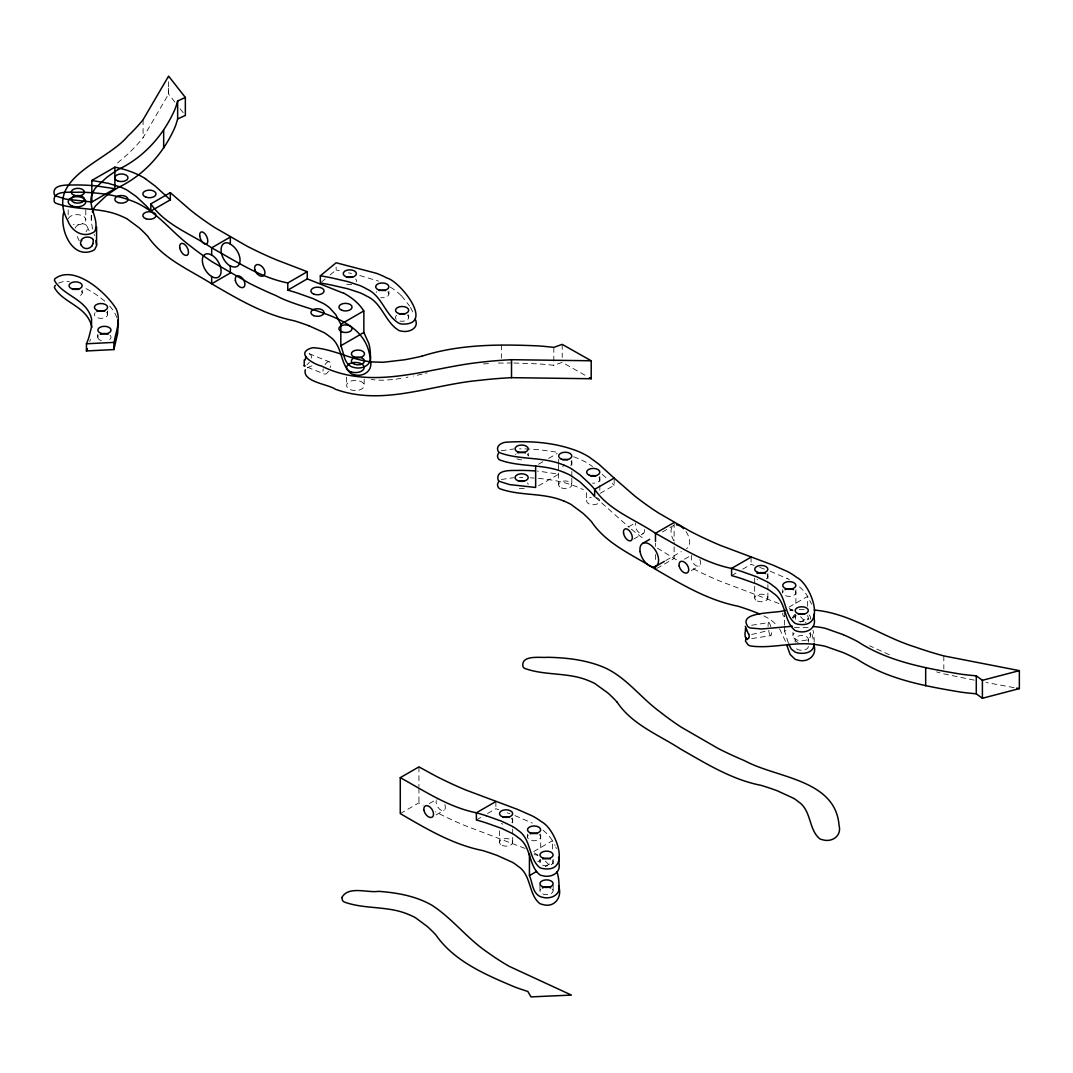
<?xml version="1.0" encoding="UTF-8"?>
<svg xmlns="http://www.w3.org/2000/svg" width="1073" height="1073" viewBox="0 0 1073 1073"><rect width="100%" height="100%" fill="white"/><g stroke="black" fill="none" stroke-linecap="round" stroke-linejoin="round"><path stroke-width="0.75" stroke-dasharray="5 3.75" d="M168.595 88.107L168.595 94.089L143.085 137.693A284.077 164.008 0 0 1 127.808 154.11L115.173 165.041M97.858 334.266L97.844 337.284L97.858 334.548M92.546 229.059L91.272 221.36L91.554 215.405M814.166 642.204L814.192 640.501A125.729 72.588 0 0 0 812.985 630.253M90.427 339.202L89.797 341.563M321.538 281.984L325.186 278.98M330.055 274.97L336.144 269.953L336.144 267.083M307.321 367.851L310.312 366.349A9.737 5.62 0 0 1 313.262 365.692L315.61 365.571M538.525 464.247L542.844 461.752M548.611 458.426L557.249 453.436M538.525 485.814L558.684 474.172L539.853 471.329A125.729 72.588 0 0 0 537.318 471.101M600.209 493.325L614.145 485.278L614.145 478.089M628.657 526.776L635.283 522.94M633.754 539.075L643.21 533.616M662.457 531.98L673.764 525.448M665.756 560.575L681.315 551.589M656.904 568.395L674.139 558.443L676.942 560.012M684.534 559.207L691.28 555.304M691.28 570.554L699.234 565.954M731.585 575.597L737.151 572.378M742.717 569.159L751.073 564.344L754.024 565.391M400.269 813.602L418.939 802.819L423.124 805.152M429.321 803.57L437.422 798.902M788.95 607.157L807.661 596.36L811.59 604.206M436.081 814.917L444.021 810.33M788.266 642.848L784.631 631.219L788.95 628.724M800.471 622.072L807.661 617.914L808.64 619.51M476.372 819.973L481.951 816.754M487.518 813.535L495.874 808.707L498.824 809.766M533.75 851.533L552.461 840.722L555.076 845.47M545.258 866.447L552.461 862.29L553.427 863.872M58.438 283.084L64.045 281.314L69.437 281.716M501.332 450.727L513.954 448.916M501.332 479.47L513.954 477.673M513.913 363.009L538.324 363.881A158.589 91.567 0 0 1 545.634 364.458L553.829 365.316L562.212 362.352L587.588 376.69M751.677 634.478L769.1 630.388M425.498 373.243L427.175 372.814M401.007 378.38L395.91 379.158M751.596 625.251L768.858 622.581A6.599 1.395 81.2 0 1 770.722 626.619M751.704 638.583L770.722 635.645A6.599 1.395 81.2 0 0 771.38 630.548M392.517 379.587L383.933 380.164A50.619 29.226 0 0 1 376.797 380.043L371.218 379.547M483.507 363.921L490.576 363.492M789.688 609.893L792.826 609.719M498.341 363.076L512.331 362.982M794.382 627.598L809.203 627.678M799.224 609.504L804.173 609.518M519.573 477.592L522.833 477.606M530.183 477.834L534.193 478.062M538.405 478.384C553.856 479.805 569.441 482.796 583.43 489.731M1014.039 687.645L986.074 682.455M555.935 452.055L539.853 449.775A125.729 72.588 0 0 0 519.573 448.849M974.23 680.134L943.824 673.884A284.077 164.008 0 0 1 936.581 671.859M336.144 269.953L339.363 270.691M348.537 272.81L351.448 273.494M359.71 275.506L376.328 280.469M759.697 567.416L765.089 569.361M507.221 812.771L509.89 813.736M770.186 571.238L787.488 578.723M514.973 815.614L532.288 823.098M307.482 367.248L324.1 373.954M309.118 353.674L329.451 361.923A6.599 3.098 -68 0 1 330.149 367.637M778.985 603.509L719.916 581.11A375.335 216.706 0 0 1 693.386 568.864L690.69 567.443M525.059 848.408L464.703 825.486A375.335 216.706 0 0 1 438.186 813.227L435.477 811.818M889.343 654.745L869.693 645.812M763.842 615.875L767.624 617.927A51.035 29.467 0 0 1 773.231 621.897L776.168 624.674M789.299 608.458L793.175 610.819M534.099 852.834L537.962 855.194M657.333 548.115L674.139 558.443L674.139 542.106M589.225 464.26L592.551 466.487M595.18 497.175L629.1 527.299M631.407 529.19L634.894 532.02A375.335 216.706 0 0 0 644.766 539.504M104.765 301.111L96.53 294.807A125.729 72.588 0 0 0 84.982 288.047M602.181 474.253L607.103 478.719M612.307 483.574L614.145 485.278M800.579 616.68L804.723 621.066M545.379 861.056L549.524 865.442M401.503 295.813L409.604 306.02M174.872 102.096L168.595 94.089L168.595 77.752M180.116 108.762L183.255 112.759M779.575 628.818L785.959 642.338M77.229 236.489L79.268 240.902M87.034 226.282L89.743 232.13M555.774 847.04L556.391 848.582M94.129 234.33L94.545 235.631M812.06 634.304L813.763 641.56M107.582 311.787L107.595 314.523M107.568 310.942L107.568 314.188L107.568 311.304M943.824 655.911L943.824 668.975M810.558 632.44L810.558 635.712M808.345 639.307L808.345 642.177M807.661 606.312L807.661 596.36A77.98 45.026 0 0 0 798.044 585.63M795.898 589.707L795.898 604.193M795.147 614.869L795.147 617.74M795.147 639.307L795.147 642.177M792.947 632.44L792.947 635.712M784.631 611.315L784.631 625.063M784.631 626.243L784.631 631.219M782.7 589.707L782.7 592.591M767.892 573.545L767.892 583.055M767.892 584.705L767.892 591.344M767.892 593.007L767.892 597.983M754.681 578.079L754.681 584.705M754.681 586.368L754.681 597.983M751.073 557.155L751.073 564.344M674.139 522.511L674.139 540.484M655.469 543.086L655.469 546.358M655.469 554.526L655.469 562.695M599.834 476.506L599.834 492.655M586.623 492.655L586.623 500.943M571.815 460.344L571.815 469.853M571.815 471.503L571.815 476.479M571.815 478.142L571.815 484.781M562.212 344.379L562.212 357.443M558.684 459.244L558.684 464.22M558.617 464.877L558.617 471.503M558.617 473.166L558.617 484.781M553.829 347.357L553.829 365.316M553.145 859.232L553.145 862.115M553.145 885.118L553.145 890.858M552.461 849.025L552.461 840.722A77.98 45.026 0 0 0 542.831 830.006M540.698 834.083L540.698 848.569M539.947 859.232L539.947 862.115M539.947 885.118L539.947 890.858M528.251 453.155L528.251 456.025A6.599 3.809 0 0 0 527.084 453.866M527.487 834.083L527.487 836.953M512.679 817.908L512.679 827.417M512.679 829.08L512.679 835.719M512.679 837.369L512.679 842.345M501.507 344.943L501.507 358.006M499.481 830.743L499.481 842.345M495.874 801.531L495.874 808.707M418.939 766.887L418.939 786.482M418.939 788.119L418.939 802.819M408.706 314.711L408.706 317.581M388.882 291.185L388.882 294.056M364.19 379.145L364.19 385.676A8.799 5.083 0 0 1 350.683 389.767A8.799 5.083 0 0 1 351.314 380.969A8.799 5.083 0 0 1 364.19 385.676M346.606 377.106L346.606 385.261M143.085 119.72L143.085 137.693M91.218 215.244L91.218 220.139M85.773 209.919L85.773 219.724M82.219 289.978L82.219 292.849M68.176 209.919L68.176 214.828M109.661 306.046A77.98 45.026 0 0 1 116.877 317.595M106.576 312.471A6.599 3.809 0 0 1 105.422 317.34A6.599 3.809 0 0 1 96.932 317.514A6.599 3.809 0 0 1 95.175 312.712M110.023 335.259A6.599 3.809 0 0 1 107.394 340.704M101.331 340.664A6.599 3.809 0 0 1 98.971 335.165M81.521 291.132A6.599 3.809 0 0 1 77.98 296.403M444.866 804.535A6.599 3.809 60 0 1 441.191 810.249A6.599 3.809 60 0 1 436.242 800.538M540.39 859.674A6.599 3.809 0 0 1 537.828 861.659M534.099 854.712A6.599 3.809 0 0 1 537.828 855.382M539.169 834.512A6.599 3.809 0 0 1 538.914 839.569A6.599 3.809 0 0 1 530.21 840.038A6.599 3.809 0 0 1 528.318 835.102M511.15 818.337A6.599 3.809 0 0 1 511.15 823.232M502.875 824.118A6.599 3.809 0 0 1 501.413 823.487M552.595 889.343A6.599 3.809 0 0 1 546.546 894.681A6.599 3.809 0 0 1 540.484 889.343M552.595 860.6A6.599 3.809 0 0 1 546.546 865.924A6.599 3.809 0 0 1 540.484 860.6M644.497 529.566A6.599 3.809 60 0 1 639.226 532.838A6.599 3.809 60 0 1 635.766 523.034M573.639 456.79A77.98 45.026 0 0 1 589.385 464.166M570.984 461.363A6.599 3.809 0 0 1 570.662 465.374M563.218 466.849A6.599 3.809 0 0 1 562.587 466.715M596.427 497.617A6.599 3.809 0 0 1 598.023 503.572A6.599 3.809 0 0 1 587.628 502.969A6.599 3.809 0 0 1 591.223 497.309M599.002 477.539A6.599 3.809 0 0 1 598.734 481.482A6.599 3.809 0 0 1 592.551 483.172M524.268 488.269A6.599 3.809 0 0 1 519.024 488.269M527.42 482.93A6.599 3.809 0 0 1 528.211 484.379M787.636 578.629A77.98 45.026 0 0 1 789.42 579.635M699.837 559.543A6.599 3.809 60 0 1 699.113 566.021A6.599 3.809 60 0 1 693.104 562.909A6.599 3.809 60 0 1 691.79 555.371M795.361 615.661A6.599 3.809 0 0 1 792.504 617.485M784.631 616.841A6.599 3.809 0 0 1 783.008 612.991M789.983 610.363A6.599 3.809 0 0 1 792.504 610.819M795.361 591.075A6.599 3.809 0 0 1 791.928 596.078A6.599 3.809 0 0 1 783.236 594.093M782.727 592.98A6.599 3.809 0 0 1 783.236 591.075M767.061 574.565A6.599 3.809 0 0 1 765.961 579.112M757.551 579.554A6.599 3.809 0 0 1 757.055 579.34M808.345 646.496A6.599 3.809 0 0 1 801.746 650.305A6.599 3.809 0 0 1 795.147 646.496M798.004 642.445A6.599 3.809 0 0 1 796.81 636.772A6.599 3.809 0 0 1 806.695 636.772A6.599 3.809 0 0 1 805.488 642.445M521.639 459.834A6.599 3.809 0 0 1 516.971 458.721M515.59 454.509A6.599 3.809 0 0 1 516.207 453.866M807.191 615.58A6.599 3.809 0 0 1 806.118 620.596A6.599 3.809 0 0 1 797.373 620.596A6.599 3.809 0 0 1 796.314 615.58M809.444 633.244A8.799 5.083 0 0 1 801.746 640.796A8.799 5.083 0 0 1 794.047 633.244M809.002 614.856A8.799 5.083 0 0 1 808.505 620.999M806.024 622.179A8.799 5.083 0 0 1 805.246 622.407M792.987 618.263A8.799 5.083 0 0 1 795.522 614.145M770.722 635.645A6.599 1.395 81.2 0 1 768.576 630.32M768.107 626.471A6.599 1.395 81.2 0 1 768.845 622.581M673.764 540.698A13.198 7.618 60 0 1 673.308 525.743M685.969 531.484A13.198 7.618 60 0 1 686.479 548.558M68.364 218.677A8.799 5.083 0 0 1 79.348 214.828A8.799 5.083 0 0 1 85.263 221.427A8.799 5.083 0 0 1 73.474 224.391M75.177 228.12A6.599 5.204 -24.9 0 1 84.324 224.042A6.599 5.204 -24.9 0 1 86.055 231.822M422.078 374.115A218.946 126.413 0 0 1 413.253 376.06M407.928 377.119A218.946 126.413 0 0 1 406.184 377.441M325.039 364.579A6.599 3.098 -68 0 1 329.451 361.923M328.512 371.298A6.599 3.098 -68 0 1 324.234 374.034A6.599 3.098 -68 0 1 323.255 368.857M311.478 358.127A5.915 4.466 -35.3 0 0 310.875 355.096L309.52 353.862A6.572 2.763 -85.6 0 0 307.133 354.157M309.373 362.325A6.572 2.066 -52.8 0 1 306.932 364.82M410.449 307.428A125.729 72.588 0 0 1 413.051 312.753M376.449 280.361A77.98 45.026 0 0 1 378.501 281.18M390.304 287.121A77.98 45.026 0 0 1 401.396 295.84M387.782 291.843A6.599 3.809 0 0 1 387.688 296.121A6.599 3.809 0 0 1 380.741 297.65M376.274 292.352A6.599 3.809 0 0 1 376.864 291.749M355.673 279.047A6.599 3.809 0 0 1 356.249 281.703M351.636 284.479A6.599 3.809 0 0 1 344.312 282.923M407.23 315.06A6.599 3.809 0 0 1 407.512 319.647A6.599 3.809 0 0 1 399.947 321.068M396.259 319.231A6.599 3.809 0 0 1 396.688 315.274M502.204 845.43A6.599 3.809 0 0 0 512.653 842.748A6.599 3.809 0 0 0 503.385 838.871A6.599 3.809 0 0 0 502.204 845.43M561.34 487.866A6.599 3.809 0 0 0 571.788 485.17A6.599 3.809 0 0 0 562.52 481.294A6.599 3.809 0 0 0 561.34 487.866M757.417 601.068A6.599 3.809 0 0 0 767.852 598.372A6.599 3.809 0 0 0 758.598 594.496A6.599 3.809 0 0 0 757.417 601.068"/><path stroke-width="1.5" d="M118.271 169.467A218.946 126.413 0 0 0 106.294 177.783L95.376 188.083A50.619 29.226 0 0 0 93.136 192C85.585 205.05 100.245 219.066 94.759 231.379A9.737 5.62 0 0 1 92.68 232.761C82.353 238.018 71.341 230.749 67.76 220.595C44.543 177.877 107.246 161.285 127.808 136.137A284.077 164.008 0 0 0 143.085 119.72L168.595 76.116L185.347 97.455L185.347 115.428L177.649 118.955L176.24 123.703A158.589 91.567 0 0 1 174.684 127.875C163.404 153.359 143.634 175.476 118.298 187.44M96.597 226.872L96.543 245.771L94.759 249.338A9.737 5.62 0 0 1 92.68 250.72C71.703 259.626 59.283 228.71 63.696 212.467M304.222 359.965L304.222 365.611M745.748 630.736L745.655 631.407M814.058 643.746C814.474 652.451 804.442 654.342 797.802 652.907A9.737 5.62 0 0 1 795.039 652.022L791.244 649.017L788.682 644.015M113.899 349.57C112.96 338.491 119.197 328.19 118.218 317.031A72.468 41.834 0 0 0 116.394 309.265C107.246 293.479 74.587 263.864 55.018 278.658A9.737 5.62 0 0 0 54.428 280.442C62.301 294.606 82.849 298.348 89.917 314.081A51.035 29.467 0 0 1 91.581 319.11L91.487 327.117L88.831 337.539A166.436 96.087 0 0 1 86.444 343.776L86.43 350.965L113.899 349.57L117.641 333.381L118.218 324.22M185.347 97.455L177.649 100.996L176.24 105.731A158.589 91.567 0 0 1 174.684 109.902C163.404 135.386 143.634 157.503 118.298 169.467M92.345 212.078L93.136 209.973A50.619 29.226 0 0 1 95.376 206.056L106.281 195.742A218.946 126.413 0 0 1 118.271 187.426M93.136 243.584L91.929 245.865M498.301 453.329L497.456 456.052L498.073 458.305A9.737 5.62 0 0 0 499.616 459.901C520.19 467.533 543.743 463.536 564.25 472.482M498.301 482.085L497.456 484.795L498.073 487.048A9.737 5.62 0 0 0 499.616 488.644C520.19 496.289 543.743 492.279 564.25 501.239M748.444 638.127L747.479 639.159M746.137 637.51L745.467 641.144L748.055 644.779A9.737 5.62 0 0 0 750.443 645.973C772.989 649.098 795.925 640.648 818.632 645.047A50.619 29.226 0 0 1 825.419 646.335L843.284 652.625A218.946 126.413 0 0 1 857.676 659.56C888.256 679.571 925.342 686.184 960.845 692.125A158.589 91.567 0 0 0 968.074 693.024L976.282 693.829L982.399 698.282L1019.35 688.598L1019.35 670.638L943.824 655.911A284.077 164.008 0 0 1 915.403 647.086C881.054 636.557 850.835 613.152 814.327 610.068M305.309 369.742C302.17 381.894 328.405 384.214 335.366 389.231C382.981 406.519 431.815 384.523 479.577 380.338A284.077 164.008 0 0 1 511.513 377.669L591.21 378.742L591.21 360.769L562.212 344.379L553.829 347.357L545.634 346.499A158.589 91.567 0 0 0 538.324 345.908C499.455 344.151 459.445 344.165 422.065 356.129M55.42 285.311L55.018 285.834A9.737 5.62 0 0 0 54.428 287.631C62.301 301.795 82.849 305.537 89.917 321.256A51.035 29.467 0 0 1 91.581 326.299L91.728 327.292M81.776 240.365L81.052 241.412A5.606 4.507 25.2 0 0 80.851 244.765M320.331 275.801L336.144 262.764L376.328 273.28A72.468 41.834 0 0 1 387.071 278.081C400.122 281.314 435.101 325.132 402.308 324.073A9.737 5.62 0 0 1 399.317 323.469C385.207 315.636 382.31 295.719 366.617 288.919A51.035 29.467 0 0 0 359.898 285.566L347.84 281.609L330.873 277.719A166.436 96.087 0 0 0 320.331 275.801L320.331 282.99A166.436 96.087 0 0 1 330.873 284.922L347.84 288.798L359.898 292.755A51.035 29.467 0 0 1 366.631 296.094C382.31 302.921 385.207 322.825 399.317 330.658A9.737 5.62 0 0 0 402.308 331.262C409.578 332.617 419.57 327.882 415.197 319.083M114.878 167.16L114.878 188.714L96.047 185.884A125.729 72.588 0 0 0 75.767 184.958C69.262 185.28 51.571 183.282 54.267 194.414A9.737 5.62 0 0 0 55.809 196.01L65.869 199.149L91.835 202.019L91.835 180.452L114.878 167.16A77.98 45.026 0 0 1 145.579 178.722M91.835 202.019L114.878 188.714M170.325 192.644L170.325 199.833L150.837 211.086L150.837 203.897L170.325 192.644L190.431 210.107A376.797 217.537 0 0 0 214.761 227.556L246.803 246.052A376.797 217.537 0 0 0 277.008 260.109L307.267 271.697L307.267 278.886L287.779 290.153L287.779 282.964L307.267 271.697M340.825 324.207L363.854 310.902L363.854 332.469L368.777 343.333A125.729 72.588 0 0 1 370.373 355.056C372.546 365.021 362.191 369.756 353.996 367.462A9.737 5.62 0 0 1 351.233 366.577C343.682 362.607 343.923 352.722 340.825 345.761L340.825 324.207L335.769 314.617L329.424 307.696A51.035 29.467 0 0 0 323.805 303.726L313.128 298.629L297.597 293.09A166.436 96.087 0 0 0 287.779 290.139M340.825 345.761L363.854 332.469M564.25 465.293A51.035 29.467 0 0 1 571.118 468.539L579.957 474.709L589.533 483.682A166.436 96.087 0 0 1 594.657 489.342C609.035 510.466 635.055 519.399 655.469 533.294C679.906 546.694 703.848 562.896 731.585 568.408A166.436 96.087 0 0 1 741.389 571.359L756.934 576.885L767.624 581.982A51.035 29.467 0 0 1 773.231 585.952C786.791 594.522 783.451 614.091 795.039 623.279A9.737 5.62 0 0 0 797.802 624.164C827.699 629.529 811.121 584.302 796.622 577.341A72.468 41.834 0 0 0 787.488 571.533L772.614 564.988L720.815 545.553A376.797 217.537 0 0 1 690.61 531.497L658.567 513.001A376.797 217.537 0 0 1 634.223 495.565L614.145 478.089L594.643 489.342L594.643 496.531A166.436 96.087 0 0 0 589.533 490.871L579.957 481.898L571.131 475.728A51.035 29.467 0 0 0 564.25 472.482M674.139 522.511L655.469 533.294L655.469 541.463M642.647 543.421L649.715 539.33M655.844 566.289L664.335 561.38M751.073 557.155L731.585 568.408L731.585 575.597A166.436 96.087 0 0 1 741.389 578.548L756.934 584.074L767.624 589.171A51.035 29.467 0 0 1 773.231 593.141C786.791 601.712 783.451 621.28 795.039 630.455A9.737 5.62 0 0 0 797.802 631.353C806.011 633.647 816.338 628.899 814.192 618.933A125.729 72.588 0 0 0 813.938 614.199M558.564 885.936C562.735 897.041 554.392 908.321 542.589 904.472A9.737 5.62 0 0 1 539.826 903.587C528.238 894.399 531.578 874.83 518.031 866.273A51.035 29.467 0 0 0 512.411 862.303L497.255 855.489A224.297 129.498 0 0 0 482.716 850.554C452.779 844.612 426.357 828.772 400.269 813.602L400.269 777.657L418.939 766.887L435.41 775.873A376.797 217.537 0 0 0 465.615 789.929L517.414 809.35L532.288 815.909A72.468 41.834 0 0 1 541.422 821.703C555.921 828.664 572.499 873.905 542.589 868.526A9.737 5.62 0 0 1 539.826 867.641C528.238 858.467 531.578 838.885 518.031 830.328A51.035 29.467 0 0 0 512.411 826.358L501.735 821.261L486.19 815.721M495.874 801.531L476.372 812.784C448.635 807.272 424.693 791.069 400.269 777.657M556.914 871.665L557.37 873.154A125.729 72.588 0 0 1 558.979 884.876C561.152 894.842 550.798 899.59 542.589 897.283A9.737 5.62 0 0 1 539.826 896.398C532.275 892.428 532.516 882.543 529.432 875.595L536.621 871.437M843.271 634.666A218.946 126.413 0 0 1 857.676 641.587C888.256 661.598 925.342 668.211 960.845 674.152A158.589 91.567 0 0 0 968.074 675.051L976.282 675.856L982.399 680.309L1019.35 670.638M785.154 610.255C778.931 613.729 736.319 610.698 748.055 626.82A9.737 5.62 0 0 0 750.443 628.013L761.763 628.979L792.357 626.243M86.43 343.776L113.899 342.394M422.078 356.142A218.946 126.413 0 0 1 404.441 359.79L383.933 362.191A50.619 29.226 0 0 1 376.797 362.07C354.613 362.097 335.004 348.98 313.262 347.732A9.737 5.62 0 0 0 310.312 348.376C295.477 353.942 314.241 364.458 321.565 366.054C372.197 391.229 427.51 368.066 479.577 362.366A284.077 164.008 0 0 1 511.513 359.696L591.21 360.769M813.106 626.431L818.632 627.075A50.619 29.226 0 0 1 825.419 628.362L843.284 634.666M91.835 180.452L108.44 183.376L120.444 187.037A51.035 29.467 0 0 1 127.311 190.283L136.15 196.439L145.727 205.412A166.436 96.087 0 0 1 150.837 211.086M1016.694 688.128L1019.35 688.598M287.779 282.964C260.028 277.438 236.1 261.235 211.663 247.836C191.222 233.968 165.242 225.008 150.837 203.897M307.267 278.886L343.682 293.278M308.648 325.669L323.805 332.469A51.035 29.467 0 0 1 329.424 336.439C342.971 345.01 339.645 364.579 351.233 373.753A9.737 5.62 0 0 0 353.996 374.651C363.251 377.455 373.243 370.802 370.346 360.354C366.845 314.107 307.723 312.927 276.096 295.652A375.335 216.706 0 0 1 249.58 283.406L212.293 261.879A375.335 216.706 0 0 1 191.088 246.575C171.908 232.586 157.503 212.025 135.372 202.287C117.614 194.803 98.153 192.536 79.026 192.161C71.971 192.899 51.92 189.237 54.267 201.603A9.737 5.62 0 0 0 55.809 203.199C76.384 210.844 99.937 206.834 120.444 215.78A51.035 29.467 0 0 1 127.311 219.026L139.114 227.784A224.297 129.498 0 0 1 147.645 236.167C162.841 258.861 189.304 269.618 211.663 283.782C237.75 298.965 264.186 314.765 294.109 320.747A224.297 129.498 0 0 1 308.635 325.669M564.25 465.306C543.743 456.347 520.19 460.357 499.616 452.712A9.737 5.62 0 0 1 498.073 451.116C495.364 445.429 502.888 441.821 507.596 442.143C531.712 440.654 556.632 442.613 579.179 451.8A72.468 41.834 0 0 1 589.225 457.071L598.975 464.301L614.145 478.089M759.791 613.997L752.455 611.114A224.297 129.498 0 0 0 737.929 606.191C707.992 600.236 681.57 584.409 655.469 569.226C633.097 555.09 606.674 544.293 591.438 521.626A224.297 129.498 0 0 0 582.907 513.243L571.131 504.484A51.035 29.467 0 0 0 564.25 501.239M589.399 377.709L591.21 378.742M145.418 178.802L155.169 186.031L170.325 199.833M617.216 702.279C632.118 724.637 658.581 734.777 680.376 748.914C706.047 763.547 731.746 779.655 761.146 785.369A218.946 126.413 0 0 1 777.348 790.814L793.712 798.339A50.619 29.226 0 0 1 798.138 801.585C811.684 810.142 808.345 829.711 819.933 838.898A9.737 5.62 0 0 0 822.696 839.783C831.964 842.6 841.943 835.934 839.059 825.486C835.545 779.239 776.423 778.073 744.81 760.797A375.335 216.706 0 0 1 718.293 748.552L681.006 727.025A375.335 216.706 0 0 1 659.788 711.707C640.621 697.732 626.203 677.157 604.072 667.419C586.314 659.935 566.852 657.669 547.726 657.293C540.685 658.031 520.62 654.369 522.98 666.735A9.737 5.62 0 0 0 524.509 668.331C545.084 675.977 568.65 671.966 589.144 680.926A50.619 29.226 0 0 1 594.75 683.474L607.814 692.917A218.946 126.413 0 0 1 617.243 702.265M93.136 239.44L91.929 238.273A6.572 4.574 -4 0 0 81.079 240.204M81.052 244.738L81.776 246.012A6.572 5.982 -45.2 0 0 91.996 245.905M558.577 857.26A125.729 72.588 0 0 1 558.979 863.309C561.152 873.274 550.798 878.022 542.589 875.716A9.737 5.62 0 0 1 539.826 874.83C528.238 865.656 531.578 846.074 518.031 837.517A51.035 29.467 0 0 0 512.411 833.547L501.735 828.45L486.19 822.911A166.436 96.087 0 0 0 476.385 819.96L476.372 812.784A166.436 96.087 0 0 1 486.19 815.735M745.306 626.27L748.444 633.982M786.737 644.98L790.09 654.409L795.039 659.211A9.737 5.62 0 0 0 797.802 660.096C807.057 662.913 817.049 656.247 814.152 645.798M95.98 240.567L96.597 244.845M982.399 680.309L982.399 698.282M976.282 675.856L976.282 693.829M925.677 667.795L925.677 685.768M655.469 565.954L655.469 569.226M535.655 465.91L535.655 487.464L509.688 484.607L499.616 481.469A9.737 5.62 0 0 1 498.073 479.872C495.391 468.727 513.068 470.752 519.573 470.403A125.729 72.588 0 0 1 534.823 470.913M529.432 854.028L529.432 875.595M511.513 359.696L511.513 377.669M230.333 244.242L230.333 237.053L211.663 247.836L211.663 255.025A13.198 7.685 59.6 0 1 221.092 271.147A13.198 7.685 59.6 0 1 211.663 276.566L211.663 283.782L230.333 272.998L230.333 265.809A13.198 7.873 58.3 0 0 240.057 260.189A13.198 7.873 58.3 0 0 230.333 244.161M177.649 100.996L177.649 118.955M163.673 130.195L163.673 148.168M87.409 348.658A166.436 96.087 0 0 1 86.444 350.965M117.681 320.143A77.98 45.026 0 0 1 118.446 324.22M96.905 311.519A6.599 3.809 0 0 1 104.685 311.358M100.366 334.307A6.599 3.809 0 0 1 108.145 334.146M72.656 289.428A6.599 3.809 0 0 1 78.731 289.482M530.357 833.815A6.599 3.809 0 0 1 537.291 833.627M502.875 817.452A6.599 3.809 0 0 1 509.286 817.452M542.308 887.934A6.599 3.809 0 0 1 550.771 887.934M542.804 858.977A6.599 3.809 0 0 1 550.288 858.977M562.587 459.713A6.599 3.809 0 0 1 567.845 459.713M590.606 475.889A6.599 3.809 0 0 1 595.85 475.889M519.024 481.281A6.599 3.809 0 0 1 524.268 481.281M785.074 589.654A6.599 3.809 0 0 1 793.524 589.654M757.055 573.492A6.599 3.809 0 0 1 765.518 573.492M517.897 452.886A6.599 3.809 0 0 1 525.381 452.886M799.13 614.239A6.599 3.809 0 0 1 804.374 614.239M748.82 633.995A5.915 3.581 57.5 0 1 748.565 638.274M747.465 639.535A6.572 2.669 -86 0 1 745.078 632.185M745.52 628.027A5.606 1.073 -80.2 0 1 745.319 631.045M676.486 524.831A13.198 7.618 60 0 1 683.635 528.667M230.333 266.05A13.198 7.86 61.6 0 1 221.065 249.942A13.198 7.86 61.6 0 1 230.333 243.826M211.663 276.485A13.198 7.565 59.6 0 1 202.341 260.337A13.198 7.565 59.6 0 1 211.663 255.079M343.829 293.184A77.98 45.026 0 0 1 363.747 310.929M93.002 239.587A5.915 3.246 -62.3 0 1 92.788 243.584M305.269 365.853A6.572 2.066 -52.8 0 1 304.075 365.799M305.322 359.951A6.572 2.763 -85.6 0 1 305.872 356.746M379.212 290.555A6.599 3.809 0 0 1 385.556 290.635M346.767 277.438A6.599 3.809 0 0 1 352.561 277.357M399.652 313.92A6.599 3.809 0 0 1 404.843 314M341.898 897.511L342.461 900.327A9.737 5.62 0 0 0 344.004 901.924C364.579 909.569 388.131 905.558 408.639 914.518A51.035 29.467 0 0 1 415.506 917.75L427.309 926.509A224.297 129.498 0 0 1 435.839 934.905C454.187 961.408 485.573 974.646 514.383 986.838A158.589 91.567 0 0 0 520.633 989.105L527.862 991.492L530.987 996.884L571.44 995.087L509.192 966.33A284.077 164.008 0 0 1 487.705 952.435C467.332 938.795 452.471 918.515 431.909 905.236C415.747 895.955 396.956 892.682 378.581 891.341C367.704 893.138 348.39 885.44 341.898 897.511M97.67 310.62A6.599 3.809 0 0 0 107.595 307.334A6.599 3.809 0 0 0 97.71 304.021A6.599 3.809 0 0 0 97.67 310.62M101.13 333.408A6.599 3.809 0 0 0 111.042 330.122A6.599 3.809 0 0 0 101.157 326.809A6.599 3.809 0 0 0 101.13 333.408M72.293 288.945A6.599 3.809 0 0 0 82.219 285.659A6.599 3.809 0 0 0 72.334 282.347A6.599 3.809 0 0 0 72.293 288.945M423.956 810.41A6.599 3.984 57.7 0 0 432.097 817.224A6.599 3.984 57.7 0 0 430.005 807.07A6.599 3.984 57.7 0 0 423.956 810.41M543.246 886.982A6.599 3.809 0 0 0 553.145 883.669A6.599 3.809 0 0 0 543.246 880.37A6.599 3.809 0 0 0 543.246 886.982M530.223 832.863A6.599 3.809 0 0 0 540.658 830.167A6.599 3.809 0 0 0 531.403 826.29A6.599 3.809 0 0 0 530.223 832.863M502.781 816.902A6.599 3.809 0 0 0 512.679 813.602A6.599 3.809 0 0 0 502.781 810.303A6.599 3.809 0 0 0 502.781 816.902M543.246 858.226A6.599 3.809 0 0 0 553.145 854.926A6.599 3.809 0 0 0 543.246 851.627A6.599 3.809 0 0 0 543.246 858.226M623.534 533.294A6.599 3.635 62.2 0 0 630.897 540.725A6.599 3.635 62.2 0 0 629.194 530.531A6.599 3.635 62.2 0 0 623.534 533.294M518.339 480.892A6.599 3.809 0 0 0 528.251 477.592A6.599 3.809 0 0 0 518.339 474.293A6.599 3.809 0 0 0 518.339 480.892M679.169 566.034A6.599 3.984 57.7 0 0 687.31 572.848A6.599 3.984 57.7 0 0 685.218 562.695A6.599 3.984 57.7 0 0 679.169 566.034M561.34 459.11A6.599 3.809 0 0 0 571.788 456.414A6.599 3.809 0 0 0 562.52 452.551A6.599 3.809 0 0 0 561.34 459.11M589.359 475.285A6.599 3.809 0 0 0 599.794 472.589A6.599 3.809 0 0 0 590.539 468.713A6.599 3.809 0 0 0 589.359 475.285M517.776 451.921A6.599 3.809 0 0 0 528.211 449.225A6.599 3.809 0 0 0 518.956 445.362A6.599 3.809 0 0 0 517.776 451.921M785.999 588.701A6.599 3.809 0 0 0 795.898 585.402A6.599 3.809 0 0 0 785.999 582.103A6.599 3.809 0 0 0 785.999 588.701M757.417 572.311A6.599 3.809 0 0 0 767.852 569.615A6.599 3.809 0 0 0 758.598 565.753A6.599 3.809 0 0 0 757.417 572.311M797.869 613.635A6.599 3.809 0 0 0 808.318 610.953A6.599 3.809 0 0 0 799.05 607.077A6.599 3.809 0 0 0 797.869 613.635M640.085 551.602A13.198 7.618 60 0 0 655.362 566.531A13.198 7.618 60 0 0 652.304 546.425A13.198 7.618 60 0 0 640.085 551.602M118.11 202.623A6.599 3.809 0 0 0 128.009 199.323A6.599 3.809 0 0 0 118.11 196.024A6.599 3.809 0 0 0 118.11 202.623M117.534 180.854A6.599 3.809 0 0 0 127.969 178.158A6.599 3.809 0 0 0 118.714 174.282A6.599 3.809 0 0 0 117.534 180.854M146.116 218.798A6.599 3.809 0 0 0 156.028 215.499A6.599 3.809 0 0 0 146.116 212.199A6.599 3.809 0 0 0 146.116 218.798M146.116 197.231A6.599 3.809 0 0 0 156.028 193.931A6.599 3.809 0 0 0 146.116 190.632A6.599 3.809 0 0 0 146.116 197.231M74.533 202.623A6.599 3.809 0 0 0 84.445 199.323A6.599 3.809 0 0 0 74.533 196.024A6.599 3.809 0 0 0 74.533 202.623M74.533 195.434A6.599 3.809 0 0 0 84.445 192.134A6.599 3.809 0 0 0 74.533 188.835A6.599 3.809 0 0 0 74.533 195.434M341.616 331.785A6.599 3.809 0 0 0 352.065 329.089A6.599 3.809 0 0 0 342.797 325.213A6.599 3.809 0 0 0 341.616 331.785M341.616 310.218A6.599 3.809 0 0 0 352.065 307.522A6.599 3.809 0 0 0 342.797 303.659A6.599 3.809 0 0 0 341.616 310.218M313.611 315.61A6.599 3.809 0 0 0 324.046 312.914A6.599 3.809 0 0 0 314.791 309.051A6.599 3.809 0 0 0 313.611 315.61M313.611 294.056A6.599 3.809 0 0 0 324.046 291.36A6.599 3.809 0 0 0 314.791 287.484A6.599 3.809 0 0 0 313.611 294.056M354.64 364.337A6.599 3.809 0 0 0 364.538 361.038A6.599 3.809 0 0 0 354.64 357.738A6.599 3.809 0 0 0 354.64 364.337M354.063 356.933A6.599 3.809 0 0 0 364.512 354.251A6.599 3.809 0 0 0 355.243 350.375A6.599 3.809 0 0 0 354.063 356.933M254.784 269.685A6.626 4.252 53.7 0 0 263.556 275.815A6.626 4.252 53.7 0 0 260.954 265.661A6.626 4.252 53.7 0 0 254.784 269.685M235.363 280.576A6.599 3.984 57.7 0 0 243.491 287.39A6.599 3.984 57.7 0 0 241.412 277.25A6.599 3.984 57.7 0 0 235.363 280.576M199.712 236.06A6.626 3.34 65.6 0 0 206.392 244.108A6.626 3.34 65.6 0 0 205.104 233.954A6.626 3.34 65.6 0 0 199.712 236.06M179.728 247.836A6.599 3.635 62.2 0 0 187.091 255.267A6.599 3.635 62.2 0 0 185.388 245.087A6.599 3.635 62.2 0 0 179.728 247.836M71.811 205.868A8.799 5.083 0 0 0 85.733 202.274A8.799 5.083 0 0 0 73.38 197.11A8.799 5.083 0 0 0 71.811 205.868M350.683 371.795A8.799 5.083 0 0 0 364.19 367.717A8.799 5.083 0 0 0 351.314 363.009A8.799 5.083 0 0 0 350.683 371.795M378.796 289.992A6.599 3.809 0 0 0 388.882 286.867A6.599 3.809 0 0 0 379.158 283.393A6.599 3.809 0 0 0 378.796 289.992M346.351 276.874A6.599 3.809 0 0 0 356.424 273.749A6.599 3.809 0 0 0 346.713 270.275A6.599 3.809 0 0 0 346.351 276.874M398.62 313.517A6.599 3.809 0 0 0 408.706 310.392A6.599 3.809 0 0 0 398.982 306.918A6.599 3.809 0 0 0 398.62 313.517"/></g></svg>
